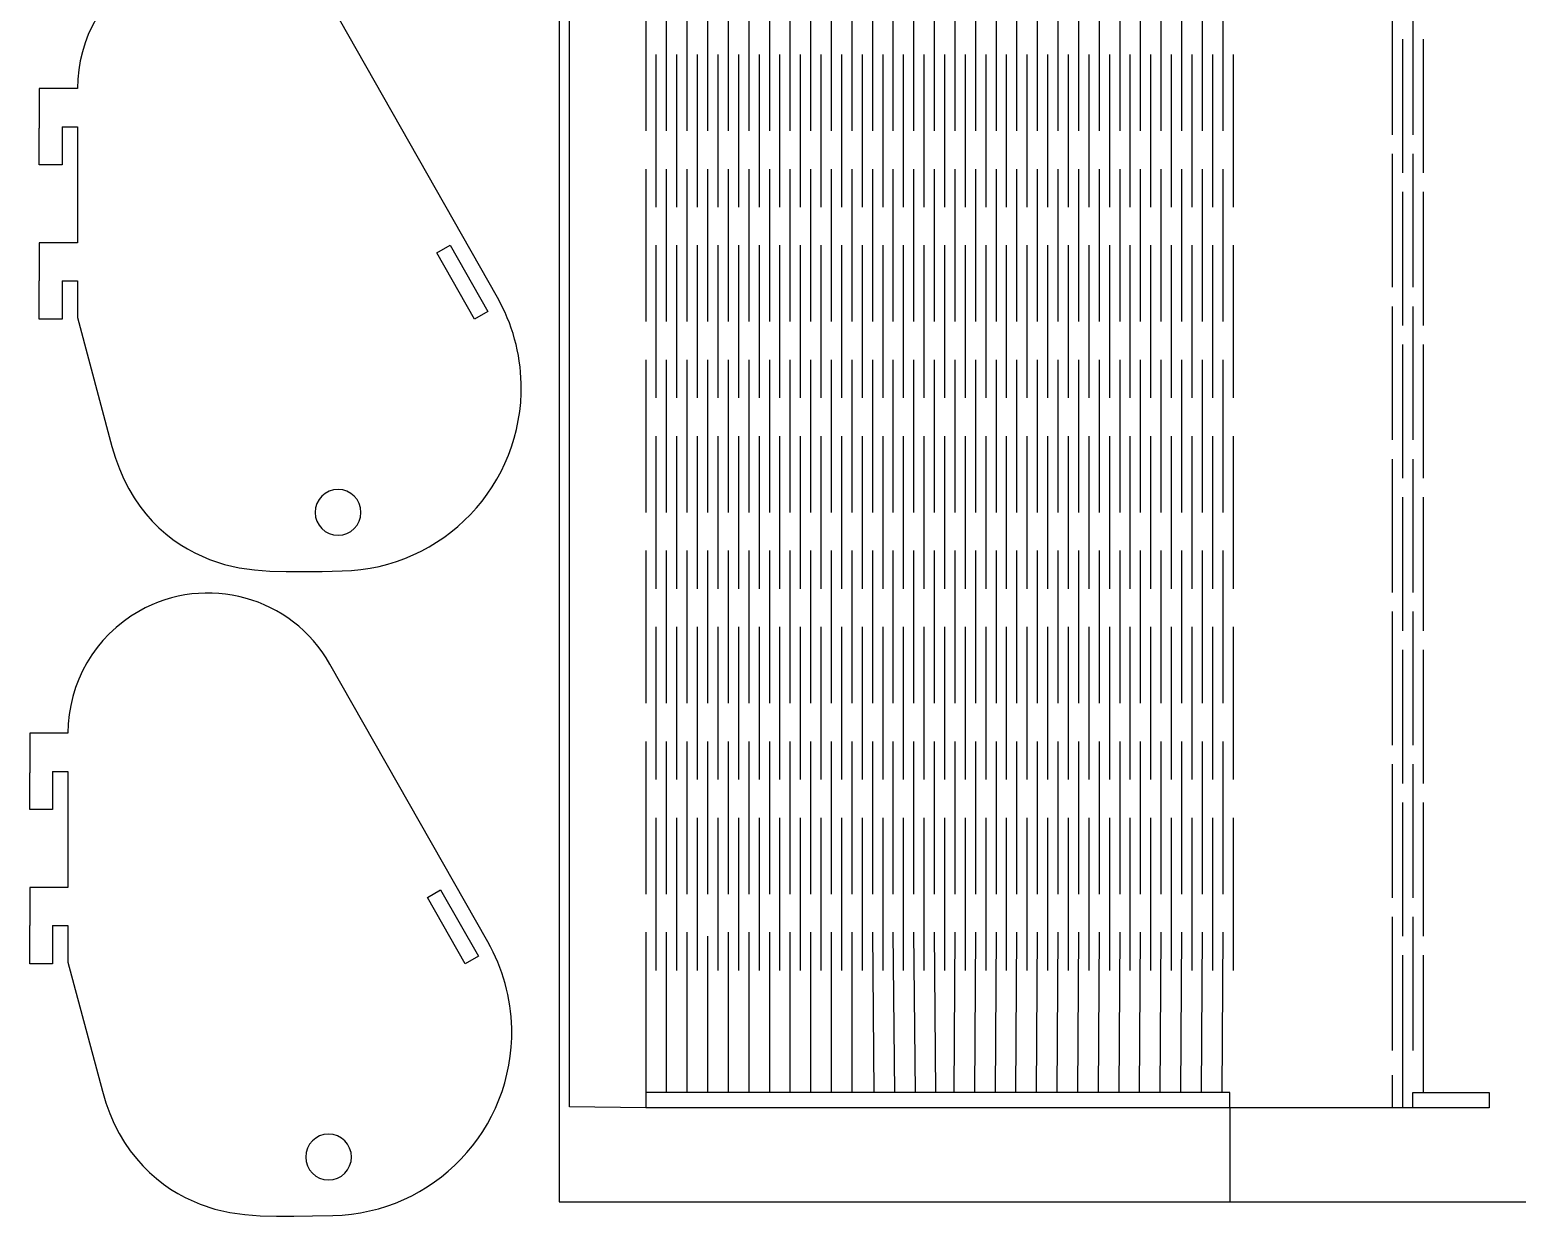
# Model space of a CAD drawing. Header units: inches. Extents: x -247 to 491, y -447 to 179.
# Drawn here: x -247.3 to 142.5, y -447.3 to -136.3 of the extents above; entities that cross this region are included whole.
import ezdxf

# ---------------------------------------------------------------- set-up
doc = ezdxf.new("R2010")
doc.units = ezdxf.units.IN
doc.header["$MEASUREMENT"] = 0

# ---------------------------------------------------------------- blocks, each defined once
blk = doc.blocks.new('block 59')
at = {"color": 7, "lineweight": 25, "true_color": 0xffffff}
blk.add_lwpolyline([(117.77, -138.83), (117.77, -173.83)], dxfattribs=at)
blk = doc.blocks.new('block 60')
at = {"color": 7, "lineweight": 25, "true_color": 0xffffff}
blk.add_lwpolyline([(115.07, -128.83), (115.07, -163.83)], dxfattribs=at)
blk = doc.blocks.new('block 61')
at = {"color": 7, "lineweight": 25, "true_color": 0xffffff}
blk.add_lwpolyline([(117.77, -178.83), (117.77, -213.83)], dxfattribs=at)
blk = doc.blocks.new('block 62')
at = {"color": 7, "lineweight": 25, "true_color": 0xffffff}
blk.add_lwpolyline([(115.07, -168.83), (115.07, -203.83)], dxfattribs=at)
blk = doc.blocks.new('block 63')
at = {"color": 7, "lineweight": 25, "true_color": 0xffffff}
blk.add_lwpolyline([(117.77, -218.83), (117.77, -253.83)], dxfattribs=at)
blk = doc.blocks.new('block 64')
at = {"color": 7, "lineweight": 25, "true_color": 0xffffff}
blk.add_lwpolyline([(115.07, -208.83), (115.07, -243.83)], dxfattribs=at)
blk = doc.blocks.new('block 65')
at = {"color": 7, "lineweight": 25, "true_color": 0xffffff}
blk.add_lwpolyline([(117.77, -258.83), (117.77, -293.83)], dxfattribs=at)
blk = doc.blocks.new('block 66')
at = {"color": 7, "lineweight": 25, "true_color": 0xffffff}
blk.add_lwpolyline([(115.07, -248.83), (115.07, -283.83)], dxfattribs=at)
blk = doc.blocks.new('block 67')
at = {"color": 7, "lineweight": 25, "true_color": 0xffffff}
blk.add_lwpolyline([(117.77, -298.83), (117.77, -333.83)], dxfattribs=at)
blk = doc.blocks.new('block 68')
at = {"color": 7, "lineweight": 25, "true_color": 0xffffff}
blk.add_lwpolyline([(115.07, -288.83), (115.07, -323.83)], dxfattribs=at)
blk = doc.blocks.new('block 69')
at = {"color": 7, "lineweight": 25, "true_color": 0xffffff}
blk.add_lwpolyline([(117.77, -338.83), (117.77, -373.83)], dxfattribs=at)
blk = doc.blocks.new('block 70')
at = {"color": 7, "lineweight": 25, "true_color": 0xffffff}
blk.add_lwpolyline([(115.07, -328.83), (115.07, -363.83)], dxfattribs=at)
blk = doc.blocks.new('block 71')
at = {"color": 7, "lineweight": 25, "true_color": 0xffffff}
blk.add_lwpolyline([(117.77, -378.83), (117.77, -413.83)], dxfattribs=at)
blk = doc.blocks.new('block 72')
at = {"color": 7, "lineweight": 25, "true_color": 0xffffff}
blk.add_lwpolyline([(115.07, -368.83), (115.07, -403.83)], dxfattribs=at)
blk = doc.blocks.new('block 81')
at = {"color": 7, "lineweight": 25, "true_color": 0xffffff}
blk.add_lwpolyline([(112.37, -138.83), (112.37, -173.83)], dxfattribs=at)
blk = doc.blocks.new('block 82')
at = {"color": 7, "lineweight": 25, "true_color": 0xffffff}
blk.add_lwpolyline([(109.67, -128.83), (109.67, -163.83)], dxfattribs=at)
blk = doc.blocks.new('block 83')
at = {"color": 7, "lineweight": 25, "true_color": 0xffffff}
blk.add_lwpolyline([(112.37, -178.83), (112.37, -213.83)], dxfattribs=at)
blk = doc.blocks.new('block 84')
at = {"color": 7, "lineweight": 25, "true_color": 0xffffff}
blk.add_lwpolyline([(109.67, -168.83), (109.67, -203.83)], dxfattribs=at)
blk = doc.blocks.new('block 85')
at = {"color": 7, "lineweight": 25, "true_color": 0xffffff}
blk.add_lwpolyline([(112.37, -218.83), (112.37, -253.83)], dxfattribs=at)
blk = doc.blocks.new('block 86')
at = {"color": 7, "lineweight": 25, "true_color": 0xffffff}
blk.add_lwpolyline([(109.67, -208.83), (109.67, -243.83)], dxfattribs=at)
blk = doc.blocks.new('block 87')
at = {"color": 7, "lineweight": 25, "true_color": 0xffffff}
blk.add_lwpolyline([(112.37, -258.83), (112.37, -293.83)], dxfattribs=at)
blk = doc.blocks.new('block 88')
at = {"color": 7, "lineweight": 25, "true_color": 0xffffff}
blk.add_lwpolyline([(109.67, -248.83), (109.67, -283.83)], dxfattribs=at)
blk = doc.blocks.new('block 89')
at = {"color": 7, "lineweight": 25, "true_color": 0xffffff}
blk.add_lwpolyline([(112.37, -298.83), (112.37, -333.83)], dxfattribs=at)
blk = doc.blocks.new('block 90')
at = {"color": 7, "lineweight": 25, "true_color": 0xffffff}
blk.add_lwpolyline([(109.67, -288.83), (109.67, -323.83)], dxfattribs=at)
blk = doc.blocks.new('block 91')
at = {"color": 7, "lineweight": 25, "true_color": 0xffffff}
blk.add_lwpolyline([(112.37, -338.83), (112.37, -373.83)], dxfattribs=at)
blk = doc.blocks.new('block 92')
at = {"color": 7, "lineweight": 25, "true_color": 0xffffff}
blk.add_lwpolyline([(109.67, -328.83), (109.67, -363.83)], dxfattribs=at)
blk = doc.blocks.new('block 93')
at = {"color": 7, "lineweight": 25, "true_color": 0xffffff}
blk.add_lwpolyline([(112.37, -378.83), (112.37, -413.83)], dxfattribs=at)
blk = doc.blocks.new('block 94')
at = {"color": 7, "lineweight": 25, "true_color": 0xffffff}
blk.add_lwpolyline([(109.67, -368.83), (109.67, -403.83)], dxfattribs=at)
blk = doc.blocks.new('block 95')
at = {"color": 7, "lineweight": 25, "true_color": 0xffffff}
blk.add_lwpolyline([(112.37, -413.83), (112.37, -418.83)], dxfattribs=at)
blk = doc.blocks.new('block 96')
at = {"color": 7, "lineweight": 25, "true_color": 0xffffff}
blk.add_lwpolyline([(117.77, -413.83), (117.77, -414.83)], dxfattribs=at)
blk = doc.blocks.new('block 97')
at = {"color": 7, "lineweight": 25, "true_color": 0xffffff}
blk.add_lwpolyline([(115.08, -418.83), (67.12, -418.83)], dxfattribs=at)
blk = doc.blocks.new('block 98')
at = {"color": 7, "lineweight": 25, "true_color": 0xffffff}
blk.add_lwpolyline([(115.08, -418.83), (67.12, -418.83)], dxfattribs=at)
blk = doc.blocks.new('block 99')
at = {"color": 7, "lineweight": 25, "true_color": 0xffffff}
blk.add_lwpolyline([(109.67, -410.3), (109.67, -418.83)], dxfattribs=at)
blk = doc.blocks.new('block 172')
at = {"color": 7, "lineweight": 25, "true_color": 0xffffff}
blk.add_open_spline([(-167.93, -447.09), (-141.43, -446.49), (-120.43, -424.52), (-121.03, -398.01), (-121.21, -390.07), (-123.36, -382.3), (-127.28, -375.4)], degree=3, knots=[0, 0, 0, 0, 1, 1, 1, 2, 2, 2, 2], dxfattribs=at)
blk = doc.blocks.new('block 173')
at = {"color": 7, "lineweight": 25, "true_color": 0xffffff}
blk.add_lwpolyline([(-127.28, -375.4), (-168.66, -302.55)], dxfattribs=at)
blk = doc.blocks.new('block 174')
at = {"color": 7, "lineweight": 25, "true_color": 0xffffff}
blk.add_open_spline([(-168.66, -302.55), (-178.68, -284.91), (-201.1, -278.73), (-218.73, -288.75), (-230.22, -295.28), (-237.32, -307.47), (-237.32, -320.69)], degree=3, knots=[0, 0, 0, 0, 1, 1, 1, 2, 2, 2, 2], dxfattribs=at)
blk = doc.blocks.new('block 175')
at = {"color": 7, "lineweight": 25, "true_color": 0xffffff}
blk.add_lwpolyline([(-143.13, -363.7), (-139.65, -361.72), (-129.77, -379.11), (-133.25, -381.09), (-143.13, -363.7)], dxfattribs=at)
blk = doc.blocks.new('block 176')
at = {"color": 7, "lineweight": 25, "true_color": 0xffffff}
blk.add_lwpolyline([(-237.32, -320.69), (-247.32, -320.69)], dxfattribs=at)
blk = doc.blocks.new('block 177')
at = {"color": 7, "lineweight": 25, "true_color": 0xffffff}
blk.add_lwpolyline([(-247.32, -320.69), (-247.32, -331.08)], dxfattribs=at)
blk = doc.blocks.new('block 178')
at = {"color": 7, "lineweight": 25, "true_color": 0xffffff}
blk.add_lwpolyline([(-241.32, -330.69), (-237.32, -330.69)], dxfattribs=at)
blk = doc.blocks.new('block 179')
at = {"color": 7, "lineweight": 25, "true_color": 0xffffff}
blk.add_lwpolyline([(-241.32, -330.69), (-241.32, -340.69)], dxfattribs=at)
blk = doc.blocks.new('block 180')
at = {"color": 7, "lineweight": 25, "true_color": 0xffffff}
blk.add_lwpolyline([(-241.32, -340.69), (-247.32, -340.69)], dxfattribs=at)
blk = doc.blocks.new('block 181')
at = {"color": 7, "lineweight": 25, "true_color": 0xffffff}
blk.add_lwpolyline([(-247.32, -340.69), (-247.32, -331.08)], dxfattribs=at)
blk = doc.blocks.new('block 182')
at = {"color": 7, "lineweight": 25, "true_color": 0xffffff}
blk.add_lwpolyline([(-247.32, -361.08), (-247.32, -371.08)], dxfattribs=at)
blk = doc.blocks.new('block 183')
at = {"color": 7, "lineweight": 25, "true_color": 0xffffff}
blk.add_lwpolyline([(-241.32, -371.08), (-237.32, -371.08)], dxfattribs=at)
blk = doc.blocks.new('block 184')
at = {"color": 7, "lineweight": 25, "true_color": 0xffffff}
blk.add_lwpolyline([(-241.32, -381.08), (-247.32, -381.08)], dxfattribs=at)
blk = doc.blocks.new('block 185')
at = {"color": 7, "lineweight": 25, "true_color": 0xffffff}
blk.add_lwpolyline([(-237.32, -361.08), (-247.32, -361.08)], dxfattribs=at)
blk = doc.blocks.new('block 186')
at = {"color": 7, "lineweight": 25, "true_color": 0xffffff}
blk.add_lwpolyline([(-247.32, -381.08), (-247.32, -371.08)], dxfattribs=at)
blk = doc.blocks.new('block 187')
at = {"color": 7, "lineweight": 25, "true_color": 0xffffff}
blk.add_lwpolyline([(-241.32, -371.08), (-241.32, -381.08)], dxfattribs=at)
blk = doc.blocks.new('block 188')
at = {"color": 7, "lineweight": 25, "true_color": 0xffffff}
blk.add_lwpolyline([(-237.32, -330.69), (-237.32, -361.08)], dxfattribs=at)
blk = doc.blocks.new('block 189')
at = {"color": 7, "lineweight": 25, "true_color": 0xffffff}
blk.add_lwpolyline([(-237.32, -371.08), (-237.32, -380.69)], dxfattribs=at)
blk = doc.blocks.new('block 190')
at = {"color": 7, "lineweight": 25, "true_color": 0xffffff}
blk.add_open_spline([(-175.02, -431.75), (-175.02, -428.44), (-172.34, -425.75), (-169.02, -425.75), (-165.71, -425.75), (-163.02, -428.44), (-163.02, -431.75), (-163.02, -435.07), (-165.71, -437.75), (-169.02, -437.75), (-172.34, -437.75), (-175.02, -435.07), (-175.02, -431.75), (-175.02, -431.75), (-175.02, -431.75), (-175.02, -431.75)], degree=3, knots=[0, 0, 0, 0, 1, 1, 1, 2, 2, 2, 3, 3, 3, 4, 4, 4, 5, 5, 5, 5], dxfattribs=at)
blk = doc.blocks.new('block 191')
at = {"color": 7, "lineweight": 25, "true_color": 0xffffff}
blk.add_lwpolyline([(-237.32, -380.69), (-228.26, -414.49)], dxfattribs=at)
blk = doc.blocks.new('block 192')
at = {"color": 7, "lineweight": 25, "true_color": 0xffffff}
blk.add_lwpolyline([(-228.26, -414.49), (-227.37, -417.51), (-226.33, -420.36), (-225.17, -423.04), (-223.89, -425.56), (-222.49, -427.91), (-220.99, -430.11), (-219.39, -432.15), (-217.71, -434.04), (-215.96, -435.78), (-214.15, -437.38), (-212.3, -438.83), (-210.41, -440.14), (-208.49, -441.32), (-206.56, -442.37), (-202.68, -444.1), (-198.79, -445.38), (-194.9, -446.27), (-190.96, -446.83), (-186.91, -447.14), (-182.66, -447.27), (-178.13, -447.27), (-173.24, -447.2), (-167.93, -447.09)], dxfattribs=at)
blk = doc.blocks.new('block 193')
at = {"color": 7, "lineweight": 25, "true_color": 0xffffff}
blk.add_open_spline([(-165.44, -278.16), (-138.93, -277.56), (-117.94, -255.59), (-118.54, -229.08), (-118.72, -221.14), (-120.87, -213.37), (-124.79, -206.47)], degree=3, knots=[0, 0, 0, 0, 1, 1, 1, 2, 2, 2, 2], dxfattribs=at)
blk = doc.blocks.new('block 194')
at = {"color": 7, "lineweight": 25, "true_color": 0xffffff}
blk.add_lwpolyline([(-124.79, -206.47), (-166.16, -133.62)], dxfattribs=at)
blk = doc.blocks.new('block 195')
at = {"color": 7, "lineweight": 25, "true_color": 0xffffff}
blk.add_open_spline([(-166.16, -133.62), (-176.18, -115.98), (-198.6, -109.8), (-216.24, -119.82), (-227.73, -126.34), (-234.83, -138.54), (-234.83, -151.75)], degree=3, knots=[0, 0, 0, 0, 1, 1, 1, 2, 2, 2, 2], dxfattribs=at)
blk = doc.blocks.new('block 196')
at = {"color": 7, "lineweight": 25, "true_color": 0xffffff}
blk.add_lwpolyline([(-140.63, -194.77), (-137.16, -192.79), (-127.28, -210.18), (-130.76, -212.16), (-140.63, -194.77)], dxfattribs=at)
blk = doc.blocks.new('block 197')
at = {"color": 7, "lineweight": 25, "true_color": 0xffffff}
blk.add_lwpolyline([(-234.83, -151.75), (-244.83, -151.75)], dxfattribs=at)
blk = doc.blocks.new('block 198')
at = {"color": 7, "lineweight": 25, "true_color": 0xffffff}
blk.add_lwpolyline([(-244.83, -151.75), (-244.83, -162.15)], dxfattribs=at)
blk = doc.blocks.new('block 199')
at = {"color": 7, "lineweight": 25, "true_color": 0xffffff}
blk.add_lwpolyline([(-238.83, -161.75), (-234.83, -161.75)], dxfattribs=at)
blk = doc.blocks.new('block 200')
at = {"color": 7, "lineweight": 25, "true_color": 0xffffff}
blk.add_lwpolyline([(-238.83, -161.75), (-238.83, -171.75)], dxfattribs=at)
blk = doc.blocks.new('block 201')
at = {"color": 7, "lineweight": 25, "true_color": 0xffffff}
blk.add_lwpolyline([(-238.83, -171.75), (-244.83, -171.75)], dxfattribs=at)
blk = doc.blocks.new('block 202')
at = {"color": 7, "lineweight": 25, "true_color": 0xffffff}
blk.add_lwpolyline([(-244.83, -171.75), (-244.83, -162.15)], dxfattribs=at)
blk = doc.blocks.new('block 203')
at = {"color": 7, "lineweight": 25, "true_color": 0xffffff}
blk.add_lwpolyline([(-244.83, -192.15), (-244.83, -202.15)], dxfattribs=at)
blk = doc.blocks.new('block 204')
at = {"color": 7, "lineweight": 25, "true_color": 0xffffff}
blk.add_lwpolyline([(-238.83, -202.15), (-234.83, -202.15)], dxfattribs=at)
blk = doc.blocks.new('block 205')
at = {"color": 7, "lineweight": 25, "true_color": 0xffffff}
blk.add_lwpolyline([(-238.83, -212.15), (-244.83, -212.15)], dxfattribs=at)
blk = doc.blocks.new('block 206')
at = {"color": 7, "lineweight": 25, "true_color": 0xffffff}
blk.add_lwpolyline([(-234.83, -192.15), (-244.83, -192.15)], dxfattribs=at)
blk = doc.blocks.new('block 207')
at = {"color": 7, "lineweight": 25, "true_color": 0xffffff}
blk.add_lwpolyline([(-244.83, -212.15), (-244.83, -202.15)], dxfattribs=at)
blk = doc.blocks.new('block 208')
at = {"color": 7, "lineweight": 25, "true_color": 0xffffff}
blk.add_lwpolyline([(-238.83, -202.15), (-238.83, -212.15)], dxfattribs=at)
blk = doc.blocks.new('block 209')
at = {"color": 7, "lineweight": 25, "true_color": 0xffffff}
blk.add_lwpolyline([(-234.83, -161.75), (-234.83, -192.15)], dxfattribs=at)
blk = doc.blocks.new('block 210')
at = {"color": 7, "lineweight": 25, "true_color": 0xffffff}
blk.add_lwpolyline([(-234.83, -202.15), (-234.83, -211.75)], dxfattribs=at)
blk = doc.blocks.new('block 211')
at = {"color": 7, "lineweight": 25, "true_color": 0xffffff}
blk.add_open_spline([(-172.53, -262.82), (-172.53, -259.51), (-169.84, -256.82), (-166.53, -256.82), (-163.21, -256.82), (-160.53, -259.51), (-160.53, -262.82), (-160.53, -266.14), (-163.21, -268.82), (-166.53, -268.82), (-169.84, -268.82), (-172.53, -266.14), (-172.53, -262.82), (-172.53, -262.82), (-172.53, -262.82), (-172.53, -262.82)], degree=3, knots=[0, 0, 0, 0, 1, 1, 1, 2, 2, 2, 3, 3, 3, 4, 4, 4, 5, 5, 5, 5], dxfattribs=at)
blk = doc.blocks.new('block 212')
at = {"color": 7, "lineweight": 25, "true_color": 0xffffff}
blk.add_lwpolyline([(-234.83, -211.75), (-225.77, -245.56)], dxfattribs=at)
blk = doc.blocks.new('block 213')
at = {"color": 7, "lineweight": 25, "true_color": 0xffffff}
blk.add_lwpolyline([(-225.77, -245.56), (-224.87, -248.58), (-223.84, -251.42), (-222.68, -254.11), (-221.4, -256.63), (-220, -258.98), (-218.49, -261.18), (-216.9, -263.22), (-215.22, -265.11), (-213.47, -266.85), (-211.66, -268.44), (-209.8, -269.9), (-207.91, -271.21), (-206, -272.39), (-204.07, -273.44), (-200.18, -275.17), (-196.3, -276.45), (-192.41, -277.34), (-188.47, -277.9), (-184.42, -278.21), (-180.16, -278.34), (-175.63, -278.34), (-170.74, -278.27), (-165.44, -278.16)], dxfattribs=at)

msp = doc.modelspace()

# ---------------------------------------------------------------- linework, layer by layer
at = {"color": 7, "lineweight": 25, "true_color": 0xffffff}
for points in [[(-105.92, -418.64), (-105.92, 30.97)], [(-85.92, -122.83), (-85.92, -162.83)], [(-80.52, -122.83), (-80.52, -162.83)], [(-75.12, -122.83), (-75.12, -162.83)], [(-69.72, -122.83), (-69.72, -162.83)], [(-64.32, -122.83), (-64.32, -162.83)], [(-58.92, -122.83), (-58.92, -162.83)], [(-53.52, -122.83), (-53.52, -162.83)], [(-48.12, -122.83), (-48.12, -162.83)], [(-42.72, -122.83), (-42.72, -162.83)], [(-37.32, -122.83), (-37.32, -162.83)], [(-31.92, -122.83), (-31.92, -162.83)], [(-26.52, -122.83), (-26.52, -162.83)], [(-21.12, -122.83), (-21.12, -162.83)], [(-15.72, -122.83), (-15.72, -162.83)], [(-10.32, -122.83), (-10.32, -162.83)], [(-4.92, -122.83), (-4.92, -162.83)], [(0.48, -122.83), (0.48, -162.83)], [(5.88, -122.83), (5.88, -162.83)], [(11.28, -122.83), (11.28, -162.83)], [(16.68, -122.83), (16.68, -162.83)], [(22.08, -122.83), (22.08, -162.83)], [(27.48, -122.83), (27.48, -162.83)], [(32.88, -122.83), (32.88, -162.83)], [(38.28, -122.83), (38.28, -162.83)], [(43.68, -122.83), (43.68, -162.83)], [(49.08, -122.83), (49.08, -162.83)], [(54.48, -122.83), (54.48, -162.83)], [(59.88, -122.83), (59.88, -162.83)], [(65.28, -122.83), (65.28, -162.83)], [(-83.22, -142.83), (-83.22, -182.83)], [(-77.82, -142.83), (-77.82, -182.83)], [(-72.42, -142.83), (-72.42, -182.83)], [(-67.02, -142.83), (-67.02, -182.83)], [(-61.62, -142.83), (-61.62, -182.83)], [(-56.22, -142.83), (-56.22, -182.83)], [(-50.82, -142.83), (-50.82, -182.83)], [(-45.42, -142.83), (-45.42, -182.83)], [(-40.02, -142.83), (-40.02, -182.83)], [(-34.62, -142.83), (-34.62, -182.83)], [(-29.22, -142.83), (-29.22, -182.83)], [(-23.82, -142.83), (-23.82, -182.83)], [(-18.42, -142.83), (-18.42, -182.83)], [(-13.02, -142.83), (-13.02, -182.83)], [(-7.62, -142.83), (-7.62, -182.83)], [(-2.22, -142.83), (-2.22, -182.83)], [(3.18, -142.83), (3.18, -182.83)], [(8.58, -142.83), (8.58, -182.83)], [(13.98, -142.83), (13.98, -182.83)], [(19.38, -142.83), (19.38, -182.83)], [(24.78, -142.83), (24.78, -182.83)], [(30.18, -142.83), (30.18, -182.83)], [(35.58, -142.83), (35.58, -182.83)], [(40.98, -142.83), (40.98, -182.83)], [(46.38, -142.83), (46.38, -182.83)], [(51.78, -142.83), (51.78, -182.83)], [(57.18, -142.83), (57.18, -182.83)], [(62.58, -142.83), (62.58, -182.83)], [(67.98, -142.83), (67.98, -182.83)], [(-85.92, -172.83), (-85.92, -212.83)], [(-80.52, -172.83), (-80.52, -212.83)], [(-75.12, -172.83), (-75.12, -212.83)], [(-69.72, -172.83), (-69.72, -212.83)], [(-64.32, -172.83), (-64.32, -212.83)], [(-58.92, -172.83), (-58.92, -212.83)], [(-53.52, -172.83), (-53.52, -212.83)], [(-48.12, -172.83), (-48.12, -212.83)], [(-42.72, -172.83), (-42.72, -212.83)], [(-37.32, -172.83), (-37.32, -212.83)], [(-31.92, -172.83), (-31.92, -212.83)], [(-26.52, -172.83), (-26.52, -212.83)], [(-21.12, -172.83), (-21.12, -212.83)], [(-15.72, -172.83), (-15.72, -212.83)], [(-10.32, -172.83), (-10.32, -212.83)], [(-4.92, -172.83), (-4.92, -212.83)], [(0.48, -172.83), (0.48, -212.83)], [(5.88, -172.83), (5.88, -212.83)], [(11.28, -172.83), (11.28, -212.83)], [(16.68, -172.83), (16.68, -212.83)], [(22.08, -172.83), (22.08, -212.83)], [(27.48, -172.83), (27.48, -212.83)], [(32.88, -172.83), (32.88, -212.83)], [(38.28, -172.83), (38.28, -212.83)], [(43.68, -172.83), (43.68, -212.83)], [(49.08, -172.83), (49.08, -212.83)], [(54.48, -172.83), (54.48, -212.83)], [(59.88, -172.83), (59.88, -212.83)], [(65.28, -172.83), (65.28, -212.83)], [(-83.22, -192.83), (-83.22, -232.83)], [(-77.82, -192.83), (-77.82, -232.83)], [(-72.42, -192.83), (-72.42, -232.83)], [(-67.02, -192.83), (-67.02, -232.83)], [(-61.62, -192.83), (-61.62, -232.83)], [(-56.22, -192.83), (-56.22, -232.83)], [(-50.82, -192.83), (-50.82, -232.83)], [(-45.42, -192.83), (-45.42, -232.83)], [(-40.02, -192.83), (-40.02, -232.83)], [(-34.62, -192.83), (-34.62, -232.83)], [(-29.22, -192.83), (-29.22, -232.83)], [(-23.82, -192.83), (-23.82, -232.83)], [(-18.42, -192.83), (-18.42, -232.83)], [(-13.02, -192.83), (-13.02, -232.83)], [(-7.62, -192.83), (-7.62, -232.83)], [(-2.22, -192.83), (-2.22, -232.83)], [(3.18, -192.83), (3.18, -232.83)], [(8.58, -192.83), (8.58, -232.83)], [(13.98, -192.83), (13.98, -232.83)], [(19.38, -192.83), (19.38, -232.83)], [(24.78, -192.83), (24.78, -232.83)], [(30.18, -192.83), (30.18, -232.83)], [(35.58, -192.83), (35.58, -232.83)], [(40.98, -192.83), (40.98, -232.83)], [(46.38, -192.83), (46.38, -232.83)], [(51.78, -192.83), (51.78, -232.83)], [(57.18, -192.83), (57.18, -232.83)], [(62.58, -192.83), (62.58, -232.83)], [(67.98, -192.83), (67.98, -232.83)], [(-85.92, -222.83), (-85.92, -262.83)], [(-80.52, -222.83), (-80.52, -262.83)], [(-75.12, -222.83), (-75.12, -262.83)], [(-69.72, -222.83), (-69.72, -262.83)], [(-64.32, -222.83), (-64.32, -262.83)], [(-58.92, -222.83), (-58.92, -262.83)], [(-53.52, -222.83), (-53.52, -262.83)], [(-48.12, -222.83), (-48.12, -262.83)], [(-42.72, -222.83), (-42.72, -262.83)], [(-37.32, -222.83), (-37.32, -262.83)], [(-31.92, -222.83), (-31.92, -262.83)], [(-26.52, -222.83), (-26.52, -262.83)], [(-21.12, -222.83), (-21.12, -262.83)], [(-15.72, -222.83), (-15.72, -262.83)], [(-10.32, -222.83), (-10.32, -262.83)], [(-4.92, -222.83), (-4.92, -262.83)], [(0.48, -222.83), (0.48, -262.83)], [(5.88, -222.83), (5.88, -262.83)], [(11.28, -222.83), (11.28, -262.83)], [(16.68, -222.83), (16.68, -262.83)], [(22.08, -222.83), (22.08, -262.83)], [(27.48, -222.83), (27.48, -262.83)], [(32.88, -222.83), (32.88, -262.83)], [(38.28, -222.83), (38.28, -262.83)], [(43.68, -222.83), (43.68, -262.83)], [(49.08, -222.83), (49.08, -262.83)], [(54.48, -222.83), (54.48, -262.83)], [(59.88, -222.83), (59.88, -262.83)], [(65.28, -222.83), (65.28, -262.83)], [(-83.22, -242.83), (-83.22, -282.83)], [(-77.82, -242.83), (-77.82, -282.83)], [(-72.42, -242.83), (-72.42, -282.83)], [(-67.02, -242.83), (-67.02, -282.83)], [(-61.62, -242.83), (-61.62, -282.83)], [(-56.22, -242.83), (-56.22, -282.83)], [(-50.82, -242.83), (-50.82, -282.83)], [(-45.42, -242.83), (-45.42, -282.83)], [(-40.02, -242.83), (-40.02, -282.83)], [(-34.62, -242.83), (-34.62, -282.83)], [(-29.22, -242.83), (-29.22, -282.83)], [(-23.82, -242.83), (-23.82, -282.83)], [(-18.42, -242.83), (-18.42, -282.83)], [(-13.02, -242.83), (-13.02, -282.83)], [(-7.62, -242.83), (-7.62, -282.83)], [(-2.22, -242.83), (-2.22, -282.83)], [(3.18, -242.83), (3.18, -282.83)], [(8.58, -242.83), (8.58, -282.83)], [(13.98, -242.83), (13.98, -282.83)], [(19.38, -242.83), (19.38, -282.83)], [(24.78, -242.83), (24.78, -282.83)], [(30.18, -242.83), (30.18, -282.83)], [(35.58, -242.83), (35.58, -282.83)], [(40.98, -242.83), (40.98, -282.83)], [(46.38, -242.83), (46.38, -282.83)], [(51.78, -242.83), (51.78, -282.83)], [(57.18, -242.83), (57.18, -282.83)], [(62.58, -242.83), (62.58, -282.83)], [(67.98, -242.83), (67.98, -282.83)], [(-85.92, -272.83), (-85.92, -312.83)], [(-80.52, -272.83), (-80.52, -312.83)], [(-75.12, -272.83), (-75.12, -312.83)], [(-69.72, -272.83), (-69.72, -312.83)], [(-64.32, -272.83), (-64.32, -312.83)], [(-58.92, -272.83), (-58.92, -312.83)], [(-53.52, -272.83), (-53.52, -312.83)], [(-48.12, -272.83), (-48.12, -312.83)], [(-42.72, -272.83), (-42.72, -312.83)], [(-37.32, -272.83), (-37.32, -312.83)], [(-31.92, -272.83), (-31.92, -312.83)], [(-26.52, -272.83), (-26.52, -312.83)], [(-21.12, -272.83), (-21.12, -312.83)], [(-15.72, -272.83), (-15.72, -312.83)], [(-10.32, -272.83), (-10.32, -312.83)], [(-4.92, -272.83), (-4.92, -312.83)], [(0.48, -272.83), (0.48, -312.83)], [(5.88, -272.83), (5.88, -312.83)], [(11.28, -272.83), (11.28, -312.83)], [(16.68, -272.83), (16.68, -312.83)], [(22.08, -272.83), (22.08, -312.83)], [(27.48, -272.83), (27.48, -312.83)], [(32.88, -272.83), (32.88, -312.83)], [(38.28, -272.83), (38.28, -312.83)], [(43.68, -272.83), (43.68, -312.83)], [(49.08, -272.83), (49.08, -312.83)], [(54.48, -272.83), (54.48, -312.83)], [(59.88, -272.83), (59.88, -312.83)], [(65.28, -272.83), (65.28, -312.83)], [(-83.22, -292.83), (-83.22, -332.83)], [(-77.82, -292.83), (-77.82, -332.83)], [(-72.42, -292.83), (-72.42, -332.83)], [(-67.02, -292.83), (-67.02, -332.83)], [(-61.62, -292.83), (-61.62, -332.83)], [(-56.22, -292.83), (-56.22, -332.83)], [(-50.82, -292.83), (-50.82, -332.83)], [(-45.42, -292.83), (-45.42, -332.83)], [(-40.02, -292.83), (-40.02, -332.83)], [(-34.62, -292.83), (-34.62, -332.83)], [(-29.22, -292.83), (-29.22, -332.83)], [(-23.82, -292.83), (-23.82, -332.83)], [(-18.42, -292.83), (-18.42, -332.83)], [(-13.02, -292.83), (-13.02, -332.83)], [(-7.62, -292.83), (-7.62, -332.83)], [(-2.22, -292.83), (-2.22, -332.83)], [(3.18, -292.83), (3.18, -332.83)], [(8.58, -292.83), (8.58, -332.83)], [(13.98, -292.83), (13.98, -332.83)], [(19.38, -292.83), (19.38, -332.83)], [(24.78, -292.83), (24.78, -332.83)], [(30.18, -292.83), (30.18, -332.83)], [(35.58, -292.83), (35.58, -332.83)], [(40.98, -292.83), (40.98, -332.83)], [(46.38, -292.83), (46.38, -332.83)], [(51.78, -292.83), (51.78, -332.83)], [(57.18, -292.83), (57.18, -332.83)], [(62.58, -292.83), (62.58, -332.83)], [(67.98, -292.83), (67.98, -332.83)], [(-85.92, -322.83), (-85.92, -362.83)], [(-80.52, -322.83), (-80.52, -362.83)], [(-75.12, -322.83), (-75.12, -362.83)], [(-69.72, -322.83), (-69.72, -362.83)], [(-64.32, -322.83), (-64.32, -362.83)], [(-58.92, -322.83), (-58.92, -362.83)], [(-53.52, -322.83), (-53.52, -362.83)], [(-48.12, -322.83), (-48.12, -362.83)], [(-42.72, -322.83), (-42.72, -362.83)], [(-37.32, -322.83), (-37.32, -362.83)], [(-31.92, -322.83), (-31.92, -362.83)], [(-26.52, -322.83), (-26.52, -362.83)], [(-21.12, -322.83), (-21.12, -362.83)], [(-15.72, -322.83), (-15.72, -362.83)], [(-10.32, -322.83), (-10.32, -362.83)], [(-4.92, -322.83), (-4.92, -362.83)], [(0.48, -322.83), (0.48, -362.83)], [(5.88, -322.83), (5.88, -362.83)], [(11.28, -322.83), (11.28, -362.83)], [(16.68, -322.83), (16.68, -362.83)], [(22.08, -322.83), (22.08, -362.83)], [(27.48, -322.83), (27.48, -362.83)], [(32.88, -322.83), (32.88, -362.83)], [(38.28, -322.83), (38.28, -362.83)], [(43.68, -322.83), (43.68, -362.83)], [(49.08, -322.83), (49.08, -362.83)], [(54.48, -322.83), (54.48, -362.83)], [(59.88, -322.83), (59.88, -362.83)], [(65.28, -322.83), (65.28, -362.83)], [(-83.22, -342.83), (-83.22, -382.83)], [(-77.82, -342.83), (-77.82, -382.83)], [(-72.42, -342.83), (-72.42, -382.83)], [(-67.02, -342.83), (-67.02, -382.83)], [(-61.62, -342.83), (-61.62, -382.83)], [(-56.22, -342.83), (-56.22, -382.83)], [(-50.82, -342.83), (-50.82, -382.83)], [(-45.42, -342.83), (-45.42, -382.83)], [(-40.02, -342.83), (-40.02, -382.83)], [(-34.62, -342.83), (-34.62, -382.83)], [(-29.22, -342.83), (-29.22, -382.83)], [(-23.82, -342.83), (-23.82, -382.83)], [(-18.42, -342.83), (-18.42, -382.83)], [(-13.02, -342.83), (-13.02, -382.83)], [(-7.62, -342.83), (-7.62, -382.83)], [(-2.22, -342.83), (-2.22, -382.83)], [(3.18, -342.83), (3.18, -382.83)], [(8.58, -342.83), (8.58, -382.83)], [(13.98, -342.83), (13.98, -382.83)], [(19.38, -342.83), (19.38, -382.83)], [(24.78, -342.83), (24.78, -382.83)], [(30.18, -342.83), (30.18, -382.83)], [(35.58, -342.83), (35.58, -382.83)], [(40.98, -342.83), (40.98, -382.83)], [(46.38, -342.83), (46.38, -382.83)], [(51.78, -342.83), (51.78, -382.83)], [(57.18, -342.83), (57.18, -382.83)], [(62.58, -342.83), (62.58, -382.83)], [(67.98, -342.83), (67.98, -382.83)], [(-85.92, -372.83), (-85.92, -414.83)], [(-80.52, -372.83), (-80.52, -414.83)], [(-75.12, -372.83), (-75.12, -414.83)], [(-69.72, -373.83), (-69.72, -413.83)], [(-64.32, -372.83), (-64.32, -412.83)], [(-58.92, -372.83), (-58.92, -414.83)], [(-53.52, -372.83), (-53.52, -414.83)], [(-48.12, -372.83), (-48.12, -414.83)], [(-42.72, -372.83), (-42.72, -414.83)], [(-37.32, -372.83), (-37.32, -414.83)], [(-31.92, -372.83), (-31.92, -414.83)], [(-26.52, -372.83), (-26.15, -414.83)], [(-21.12, -372.83), (-20.75, -414.83)], [(-15.72, -372.83), (-15.35, -414.83)], [(-10.32, -372.83), (-9.95, -414.83)], [(-4.92, -372.83), (-5.18, -414.83)], [(0.48, -372.83), (0.22, -414.83)], [(5.88, -372.83), (5.62, -414.83)], [(11.28, -372.83), (11.02, -414.83)], [(16.68, -372.83), (16.42, -414.83)], [(22.08, -372.83), (21.82, -414.83)], [(27.48, -372.83), (27.22, -414.83)], [(32.88, -372.83), (32.62, -414.83)], [(38.28, -372.83), (38.02, -414.83)], [(43.68, -372.83), (43.42, -414.83)], [(49.08, -372.83), (48.82, -414.83)], [(54.48, -372.83), (54.22, -414.83)], [(59.88, -372.83), (59.62, -414.83)], [(65.28, -372.83), (65.02, -414.83)], [(-64.32, -412.83), (-64.32, -414.83)], [(-85.92, -414.83), (-85.92, -418.83)], [(67.12, -414.83), (-85.92, -414.83)], [(-69.72, -413.83), (-69.72, -414.83)], [(67.12, -418.83), (67.12, -414.83)], [(115.08, -418.83), (115.08, -414.83)], [(115.08, -414.83), (135.08, -414.83)], [(135.08, -414.83), (135.08, -418.83)], [(-85.92, -418.83), (-105.92, -418.64)], [(67.12, -418.83), (-85.92, -418.83)], [(115.08, -418.83), (67.12, -418.83)], [(67.12, -418.83), (67.12, -443.48)], [(135.08, -418.83), (115.08, -418.83)]]:
    msp.add_lwpolyline(points, dxfattribs=at)
msp.add_open_spline([(-108.56, -443.48), (-108.56, -443.48), (-108.56, 56.52), (-108.56, 56.52), (-108.56, 56.52), (351.44, 56.52), (351.44, 56.52), (379.06, 56.52), (401.44, 78.91), (401.44, 106.52), (401.44, 106.52), (401.44, 116.52), (401.44, 116.52), (401.44, 127.57), (410.4, 136.52), (421.44, 136.52), (421.44, 136.52), (471.44, 136.52), (471.44, 136.52), (482.49, 136.52), (491.44, 127.57), (491.44, 116.52), (491.44, 116.52), (491.44, 56.52), (491.44, 56.52), (491.44, 56.52), (491.44, -43.48), (491.44, -43.48), (491.44, -43.48), (491.44, -443.48), (491.44, -443.48), (491.44, -443.48), (-108.56, -443.48), (-108.56, -443.48)], degree=3, knots=[0, 0, 0, 0, 1, 1, 1, 2, 2, 2, 3, 3, 3, 4, 4, 4, 5, 5, 5, 6, 6, 6, 7, 7, 7, 8, 8, 8, 9, 9, 9, 10, 10, 10, 11, 11, 11, 11], dxfattribs=at)

# ---------------------------------------------------------------- block references
for name in ['block 195', 'block 82', 'block 60', 'block 194', 'block 81', 'block 59', 'block 197', 'block 198', 'block 202', 'block 199', 'block 200', 'block 209', 'block 84', 'block 62', 'block 201', 'block 83', 'block 61', 'block 203', 'block 206', 'block 196', 'block 207', 'block 204', 'block 208', 'block 210', 'block 193', 'block 86', 'block 64', 'block 205', 'block 212', 'block 85', 'block 63', 'block 213', 'block 88', 'block 66', 'block 211', 'block 87', 'block 65', 'block 174', 'block 90', 'block 68', 'block 89', 'block 67', 'block 173', 'block 176', 'block 177', 'block 181', 'block 178', 'block 179', 'block 188', 'block 92', 'block 70', 'block 91', 'block 69', 'block 180', 'block 182', 'block 185', 'block 175', 'block 94', 'block 72', 'block 186', 'block 183', 'block 187', 'block 189', 'block 172', 'block 184', 'block 191', 'block 93', 'block 71', 'block 99', 'block 192', 'block 95', 'block 96', 'block 97', 'block 98', 'block 190']:
    msp.add_blockref(name, (0, 0))

doc.saveas('drawing.dxf')
